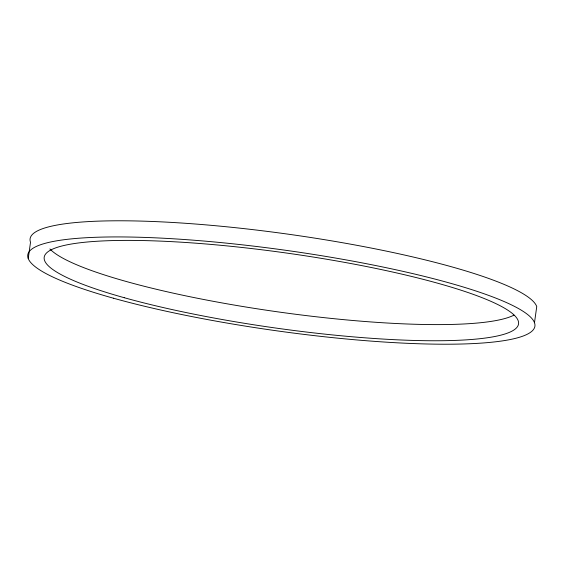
<?xml version="1.0" encoding="UTF-8"?>
<svg xmlns="http://www.w3.org/2000/svg" width="565" height="565" viewBox="0 0 565 565"><rect width="100%" height="100%" fill="white"/><g stroke="black" fill="none" stroke-linecap="round" stroke-linejoin="round"><path stroke-width="0.85" d="M28.25 258.424L30.517 242.272A256.023 40.489 8 0 1 268.036 231.488A256.023 40.489 8 0 1 536.75 306.576L534.483 322.728M513.966 315.129A239.504 37.883 8 0 1 275.31 311.506A239.504 37.883 8 0 1 49.89 248.946M113.417 298.207A256.023 40.489 8 0 0 529.892 332.743A256.023 40.489 8 0 0 200.787 240.775A256.023 40.489 8 0 0 113.417 298.207M124.251 297.713A239.504 37.883 8 0 0 513.86 330.024A239.504 37.883 8 0 0 205.985 243.988A239.504 37.883 8 0 0 124.251 297.713"/></g></svg>
